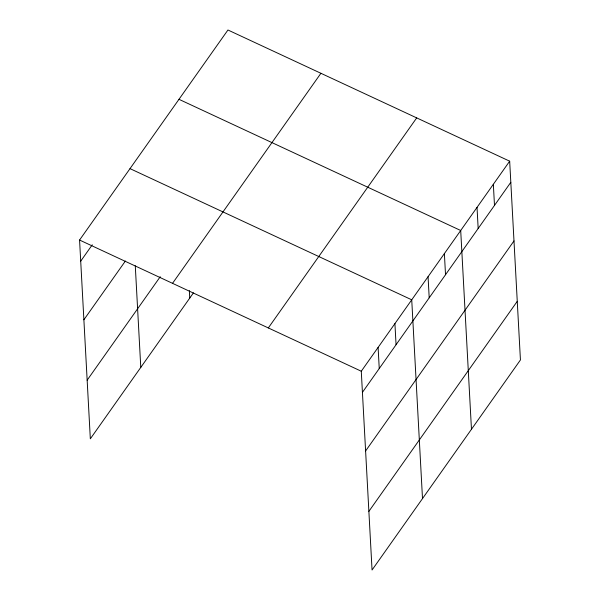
<?xml version="1.0" encoding="UTF-8"?>
<svg xmlns="http://www.w3.org/2000/svg" width="600" height="600" viewBox="0 0 600 600"><rect width="100%" height="100%" fill="white"/><g stroke="black" fill="none" stroke-linecap="round" stroke-linejoin="round"><path stroke-width="0.9" d="M193.433 292.868L90.33 438.817L79.567 240.045L227.947 30L509.67 161.183L520.433 359.955L372.053 570L361.282 371.228L509.67 161.183M80.707 261.157L92.273 244.792M83.88 319.785L125.4 261.015M87.157 380.19L160.245 276.72M172.53 283.335L320.918 73.29M268.32 327.938L416.7 117.892M362.43 392.34L510.817 182.295M365.603 450.967L513.99 240.923M368.873 511.373L517.26 301.327M178.98 99.315L460.702 230.498L471.465 429.27M130.012 168.63L411.735 299.812L422.505 498.585M79.567 240.045L361.282 371.228M493.35 184.29L494.49 205.403M477.022 207.397L478.17 228.51M444.382 253.605L445.522 274.718M428.062 276.712L429.202 297.825M394.92 323.618L396.06 344.73M378.105 347.423L379.245 368.535M189.345 290.64L189.75 298.087M135.278 265.755L140.782 367.403"/></g></svg>
